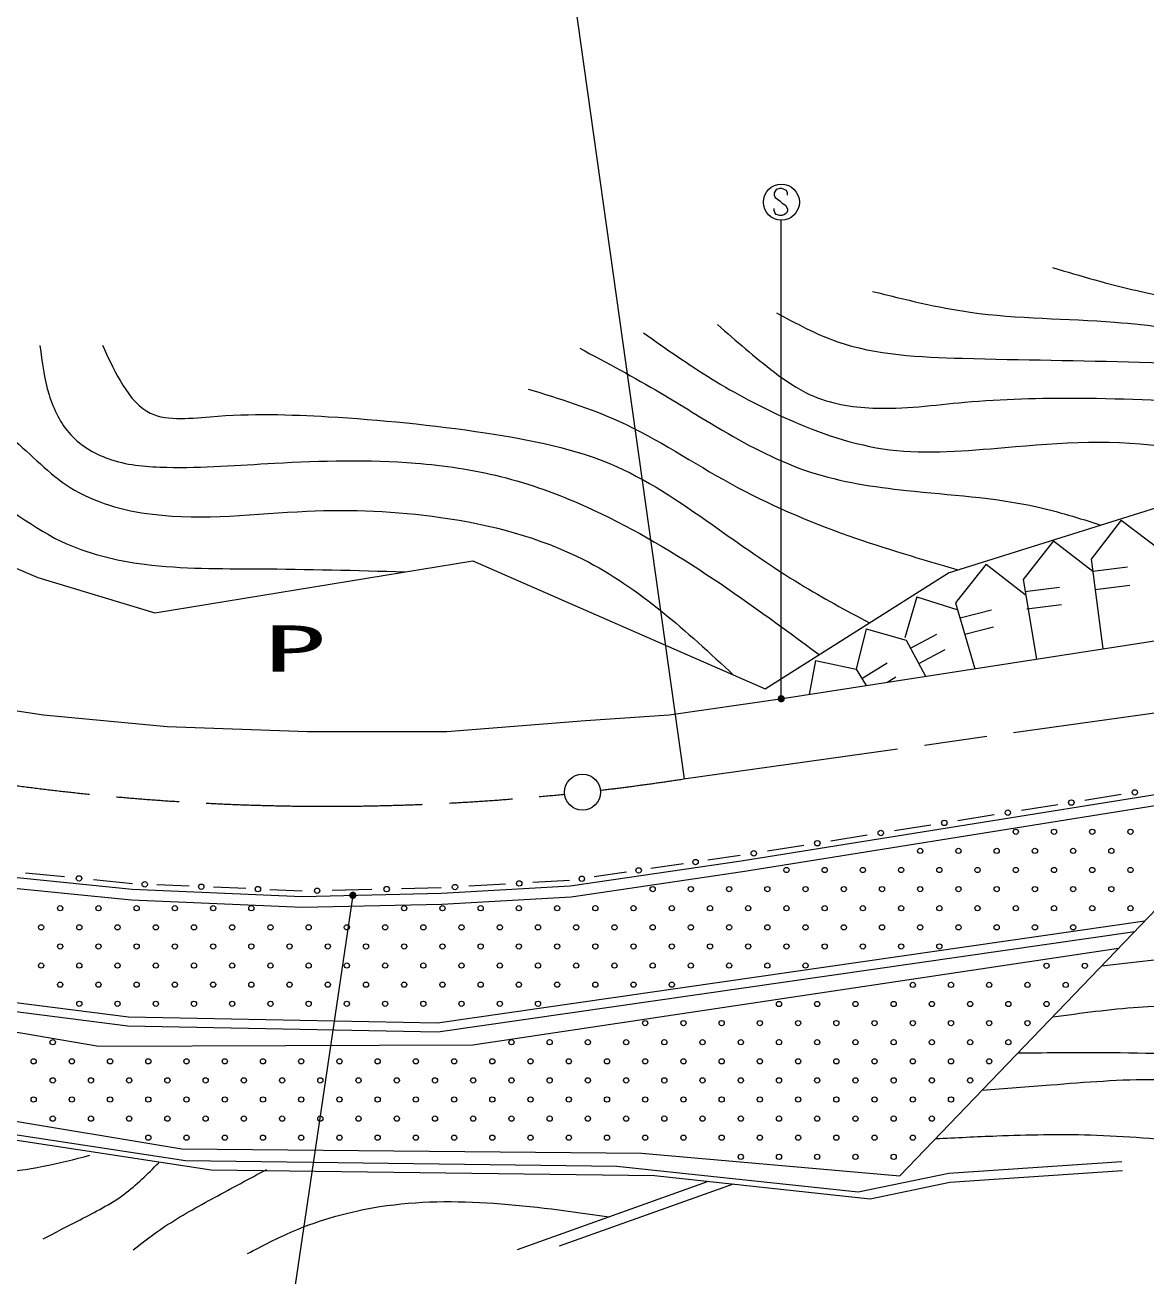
# Model space of a CAD drawing. Units: millimetres, scale not verified. Extents: x 40000 to 680000, y 20000 to 380000.
# Drawn here: x 442648 to 504858, y 248380 to 317775 of the extents above; entities that cross this region are included whole.
import ezdxf
from ezdxf.enums import TextEntityAlignment as Align

# ---------------------------------------------------------------- set-up
doc = ezdxf.new("R2010")
doc.units = ezdxf.units.MM
doc.header["$LTSCALE"] = 1000
doc.linetypes.add('CHAIN', pattern=[18.5, 12, -1.5, 3.5, -1.5])
for name, color, linetype, lineweight in [('M-BGD', 7, 'Continuous', 13), ('M-BMK', 2, 'CHAIN', 13), ('M-BMK-SRVR', 3, 'Continuous', 13), ('M-STR-HTXT', 7, 'Continuous', 13), ('M-STR-STRC', 7, 'Continuous', 13)]:
    doc.layers.add(name, color=color, linetype=linetype, lineweight=lineweight)
doc.styles.add('ＭＳ ゴシック', font='')
doc.styles.get('ＭＳ ゴシック').set_extended_font_data('MS Gothic')

# ---------------------------------------------------------------- blocks, each defined once
blk = doc.blocks.new('filled_dot')
at = {"color": 0, "linetype": 'Continuous', "lineweight": -2, "const_width": 1.25}
blk.add_lwpolyline([(-0.625, 0, 1), (0.625, 0, 1)], format="xyb", close=True, dxfattribs=at)

msp = doc.modelspace()

# ---------------------------------------------------------------- linework, layer by layer
at = {"layer": 'M-BGD'}
for p, q in [((493897, 287365), (509186, 292157)), ((434192, 291014), (443366, 287099)), ((503490, 290289), (501819, 288121)), ((503490, 290289), (505673, 288615)), ((499732, 289140), (498049, 286983)), ((499732, 289140), (501906, 287455)), ((449849, 285142), (467504, 288037)), ((467504, 288037), (483721, 280922)), ((501819, 288121), (502469, 283148)), ((483721, 280922), (493897, 287365)), ((495989, 287847), (494295, 285700)), ((495989, 287847), (498154, 286150)), ((501907, 287445), (503829, 287696)), ((443366, 287099), (449849, 285142)), ((498049, 286983), (498782, 282575)), ((502040, 286430), (503961, 286681)), ((484563, 280362), (521912, 286173)), ((492138, 286027), (491484, 283746)), ((492138, 286027), (494409, 285305)), ((498131, 286333), (500053, 286574)), ((494295, 285700), (495353, 282041)), ((494539, 284856), (496292, 285307)), ((498253, 285359), (500175, 285600)), ((489333, 284250), (488768, 282011)), ((489333, 284250), (491554, 283616)), ((491789, 283177), (493247, 283958)), ((494800, 283953), (496404, 284373)), ((491554, 283616), (492625, 281617)), ((486513, 282502), (486165, 280612)), ((486513, 282502), (488769, 282009)), ((492247, 282322), (493705, 283104)), ((488769, 282009), (489328, 281104)), ((489086, 281495), (490497, 282367)), ((490470, 281281), (490976, 281594)), ((436906, 280501), (443674, 279482)), ((478398, 279482), (484563, 280362)), ((443674, 279482), (450536, 278833)), ((466066, 278554), (473762, 279157)), ((473762, 279157), (478398, 279482)), ((450536, 278833), (458324, 278554)), ((458324, 278554), (466066, 278554)), ((482384, 271372), (514102, 276449)), ((482475, 270779), (514193, 275856)), ((491200, 253881), (511963, 275498)), ((503484, 275053), (501470, 274731)), ((499960, 274489), (497946, 274166)), ((496435, 273925), (494421, 273602)), ((489387, 272797), (487373, 272474)), ((492911, 273361), (490897, 273038)), ((485862, 272232), (483848, 271910)), ((472904, 269979), (482384, 271372)), ((482338, 271668), (480535, 271403)), ((444835, 270479), (442672, 270697)), ((472965, 269382), (482475, 270779)), ((476028, 270741), (474226, 270476)), ((479183, 271205), (477380, 270940)), ((440918, 269969), (448555, 269201)), ((441005, 270563), (448598, 269799)), ((448620, 270099), (446457, 270316)), ((451758, 269964), (449965, 270041)), ((465760, 269575), (472904, 269979)), ((469311, 270076), (467275, 269961)), ((472874, 270278), (470838, 270163)), ((448598, 269799), (458033, 269395)), ((454897, 269830), (453104, 269907)), ((458036, 269695), (456242, 269772)), ((458033, 269395), (465760, 269575)), ((461892, 269785), (459689, 269734)), ((465748, 269875), (463545, 269823)), ((465784, 268975), (472965, 269382)), ((448555, 269201), (458027, 268795)), ((458027, 268795), (465784, 268975)), ((465534, 262378), (504803, 268044)), ((465565, 261878), (504240, 267458)), ((467494, 261159), (503340, 266521)), ((426569, 265487), (448383, 262711)), ((426456, 264997), (448346, 262212)), ((428512, 264223), (446737, 261081)), ((448383, 262711), (465534, 262378)), ((448346, 262212), (465565, 261878)), ((446737, 261081), (467494, 261159)), ((433965, 258265), (451345, 255382)), ((434120, 257086), (452977, 254221)), ((434197, 257377), (451562, 254740)), ((451345, 255382), (476861, 255145)), ((451562, 254740), (475494, 254430)), ((476861, 255145), (491200, 253881)), ((493909, 254029), (503520, 254684)), ((452977, 254221), (477590, 253903)), ((475494, 254430), (488877, 252991)), ((488877, 252991), (493909, 254029)), ((493977, 253532), (503554, 254185)), ((469979, 249799), (480587, 253581)), ((472316, 249995), (481959, 253434)), ((477590, 253903), (489543, 252618)), ((489543, 252618), (493977, 253532))]:
    msp.add_line(p, q, dxfattribs=at)
for centre, radius in [((504239, 275174), 150), ((497191, 274046), 150), ((500715, 274610), 150), ((493666, 273482), 150), ((490142, 272917), 150), ((497634, 272985), 145), ((499756, 272985), 145), ((501877, 272985), 145), ((503998, 272985), 145), ((486618, 272353), 150), ((492331, 271924), 145), ((494452, 271924), 145), ((496574, 271924), 145), ((498695, 271924), 145), ((500816, 271924), 145), ((502938, 271924), 145), ((479859, 271304), 150), ((483093, 271789), 150), ((476704, 270841), 150), ((484906, 270864), 145), ((487028, 270864), 145), ((489149, 270864), 145), ((491270, 270864), 145), ((493392, 270864), 145), ((495513, 270864), 145), ((497634, 270864), 145), ((499756, 270864), 145), ((501877, 270864), 145), ((503998, 270864), 145), ((445646, 270398), 150), ((449292, 270070), 150), ((452431, 269935), 150), ((455570, 269801), 150), ((462719, 269804), 150), ((466512, 269918), 150), ((470074, 270119), 150), ((473550, 270377), 150), ((477482, 269803), 145), ((479603, 269803), 145), ((481724, 269803), 145), ((483846, 269803), 145), ((485967, 269803), 145), ((488088, 269803), 145), ((490210, 269803), 145), ((492331, 269803), 145), ((494452, 269803), 145), ((496574, 269803), 145), ((498695, 269803), 145), ((500816, 269803), 145), ((502938, 269803), 145), ((458862, 269714), 150), ((444601, 268742), 145), ((446723, 268742), 145), ((448844, 268742), 145), ((450965, 268742), 145), ((453087, 268742), 145), ((455208, 268742), 145), ((463693, 268742), 145), ((465815, 268742), 145), ((467936, 268742), 145), ((470057, 268742), 145), ((472179, 268742), 145), ((474300, 268742), 145), ((476421, 268742), 145), ((478542, 268742), 145), ((480664, 268742), 145), ((482785, 268742), 145), ((484906, 268742), 145), ((487028, 268742), 145), ((489149, 268742), 145), ((491270, 268742), 145), ((493392, 268742), 145), ((495513, 268742), 145), ((497634, 268742), 145), ((499756, 268742), 145), ((501877, 268742), 145), ((503998, 268742), 145), ((443541, 267682), 145), ((445662, 267682), 145), ((447783, 267682), 145), ((449905, 267682), 145), ((452026, 267682), 145), ((454147, 267682), 145), ((456269, 267682), 145), ((458390, 267682), 145), ((460511, 267682), 145), ((462633, 267682), 145), ((464754, 267682), 145), ((466875, 267682), 145), ((468997, 267682), 145), ((471118, 267682), 145), ((473239, 267682), 145), ((475361, 267682), 145), ((477482, 267682), 145), ((479603, 267682), 145), ((481724, 267682), 145), ((483846, 267682), 145), ((485967, 267682), 145), ((488088, 267682), 145), ((490210, 267682), 145), ((492331, 267682), 145), ((494452, 267682), 145), ((496574, 267682), 145), ((498695, 267682), 145), ((500816, 267682), 145), ((444601, 266621), 145), ((446723, 266621), 145), ((448844, 266621), 145), ((450965, 266621), 145), ((453087, 266621), 145), ((455208, 266621), 145), ((457329, 266621), 145), ((459451, 266621), 145), ((461572, 266621), 145), ((463693, 266621), 145), ((465815, 266621), 145), ((467936, 266621), 145), ((470057, 266621), 145), ((472179, 266621), 145), ((474300, 266621), 145), ((476421, 266621), 145), ((478542, 266621), 145), ((480664, 266621), 145), ((482785, 266621), 145), ((484906, 266621), 145), ((487028, 266621), 145), ((489149, 266621), 145), ((491270, 266621), 145), ((493392, 266621), 145), ((443541, 265560), 145), ((445662, 265560), 145), ((447783, 265560), 145), ((449905, 265560), 145), ((452026, 265560), 145), ((454147, 265560), 145), ((456269, 265560), 145), ((458390, 265560), 145), ((460511, 265560), 145), ((462633, 265560), 145), ((464754, 265560), 145), ((466875, 265560), 145), ((468997, 265560), 145), ((471118, 265560), 145), ((473239, 265560), 145), ((475361, 265560), 145), ((477482, 265560), 145), ((479603, 265560), 145), ((481724, 265560), 145), ((483846, 265560), 145), ((485967, 265560), 145), ((499341, 265548), 145), ((501462, 265548), 145), ((444601, 264500), 145), ((446723, 264500), 145), ((448844, 264500), 145), ((450965, 264500), 145), ((453087, 264500), 145), ((455208, 264500), 145), ((457329, 264500), 145), ((459451, 264500), 145), ((461572, 264500), 145), ((463693, 264500), 145), ((465815, 264500), 145), ((467936, 264500), 145), ((470057, 264500), 145), ((472179, 264500), 145), ((474300, 264500), 145), ((476421, 264500), 145), ((478542, 264500), 145), ((491916, 264487), 145), ((494038, 264487), 145), ((496159, 264487), 145), ((498280, 264487), 145), ((500402, 264487), 145), ((445662, 263439), 145), ((447783, 263439), 145), ((449905, 263439), 145), ((452026, 263439), 145), ((454147, 263439), 145), ((456269, 263439), 145), ((458390, 263439), 145), ((460511, 263439), 145), ((462633, 263439), 145), ((464754, 263439), 145), ((466875, 263439), 145), ((468997, 263439), 145), ((471118, 263439), 145), ((484492, 263427), 145), ((486613, 263427), 145), ((488734, 263427), 145), ((490856, 263427), 145), ((492977, 263427), 145), ((495098, 263427), 145), ((497220, 263427), 145), ((499341, 263427), 145), ((477067, 262366), 145), ((479188, 262366), 145), ((481310, 262366), 145), ((483431, 262366), 145), ((485552, 262366), 145), ((487674, 262366), 145), ((489795, 262366), 145), ((491916, 262366), 145), ((494038, 262366), 145), ((496159, 262366), 145), ((498280, 262366), 145), ((444187, 261305), 145), ((469643, 261305), 145), ((471764, 261305), 145), ((473885, 261305), 145), ((476006, 261305), 145), ((478128, 261305), 145), ((480249, 261305), 145), ((482370, 261305), 145), ((484492, 261305), 145), ((486613, 261305), 145), ((488734, 261305), 145), ((490856, 261305), 145), ((492977, 261305), 145), ((495098, 261305), 145), ((497220, 261305), 145), ((443126, 260245), 145), ((445247, 260245), 145), ((447369, 260245), 145), ((449490, 260245), 145), ((451611, 260245), 145), ((453733, 260245), 145), ((455854, 260245), 145), ((457975, 260245), 145), ((460097, 260245), 145), ((462218, 260245), 145), ((464339, 260245), 145), ((466461, 260245), 145), ((468582, 260245), 145), ((470703, 260245), 145), ((472825, 260245), 145), ((474946, 260245), 145), ((477067, 260245), 145), ((479188, 260245), 145), ((481310, 260245), 145), ((483431, 260245), 145), ((485552, 260245), 145), ((487674, 260245), 145), ((489795, 260245), 145), ((491916, 260245), 145), ((494038, 260245), 145), ((496159, 260245), 145), ((444187, 259184), 145), ((446308, 259184), 145), ((448429, 259184), 145), ((450551, 259184), 145), ((452672, 259184), 145), ((454793, 259184), 145), ((456915, 259184), 145), ((459036, 259184), 145), ((461157, 259184), 145), ((463279, 259184), 145), ((465400, 259184), 145), ((467521, 259184), 145), ((469643, 259184), 145), ((471764, 259184), 145), ((473885, 259184), 145), ((476006, 259184), 145), ((478128, 259184), 145), ((480249, 259184), 145), ((482370, 259184), 145), ((484492, 259184), 145), ((486613, 259184), 145), ((488734, 259184), 145), ((490856, 259184), 145), ((492977, 259184), 145), ((495098, 259184), 145), ((443126, 258123), 145), ((445247, 258123), 145), ((447369, 258123), 145), ((449490, 258123), 145), ((451611, 258123), 145), ((453733, 258123), 145), ((455854, 258123), 145), ((457975, 258123), 145), ((460097, 258123), 145), ((462218, 258123), 145), ((464339, 258123), 145), ((466461, 258123), 145), ((468582, 258123), 145), ((470703, 258123), 145), ((472825, 258123), 145), ((474946, 258123), 145), ((477067, 258123), 145), ((479188, 258123), 145), ((481310, 258123), 145), ((483431, 258123), 145), ((485552, 258123), 145), ((487674, 258123), 145), ((489795, 258123), 145), ((491916, 258123), 145), ((494038, 258123), 145), ((444187, 257063), 145), ((446308, 257063), 145), ((448429, 257063), 145), ((450551, 257063), 145), ((452672, 257063), 145), ((454793, 257063), 145), ((456915, 257063), 145), ((459036, 257063), 145), ((461157, 257063), 145), ((463279, 257063), 145), ((465400, 257063), 145), ((467521, 257063), 145), ((469643, 257063), 145), ((471764, 257063), 145), ((473885, 257063), 145), ((476006, 257063), 145), ((478128, 257063), 145), ((480249, 257063), 145), ((482370, 257063), 145), ((484492, 257063), 145), ((486613, 257063), 145), ((488734, 257063), 145), ((490856, 257063), 145), ((492977, 257063), 145), ((449490, 256002), 145), ((451611, 256002), 145), ((453733, 256002), 145), ((455854, 256002), 145), ((457975, 256002), 145), ((460097, 256002), 145), ((462218, 256002), 145), ((464339, 256002), 145), ((466461, 256002), 145), ((468582, 256002), 145), ((470703, 256002), 145), ((472825, 256002), 145), ((474946, 256002), 145), ((477067, 256002), 145), ((479188, 256002), 145), ((481310, 256002), 145), ((483431, 256002), 145), ((485552, 256002), 145), ((487674, 256002), 145), ((489795, 256002), 145), ((491916, 256002), 145), ((482370, 254941), 145), ((484492, 254941), 145), ((486613, 254941), 145), ((488734, 254941), 145), ((490856, 254941), 145)]:
    msp.add_circle(centre, radius, dxfattribs=at)
for points, knots in [([(499673, 304307), (501230, 303846), (502787, 303385), (504366, 303027), (507241, 302375), (510189, 302064), (513112, 301619), (516311, 301133), (519480, 300488), (522625, 299742), (525064, 299164), (527488, 298526), (529912, 297888)], [0, 0, 0, 0, 1, 1, 1, 2, 2, 2, 3, 3, 3, 4, 4, 4, 4]), ([(489690, 302985), (491487, 302537), (493284, 302090), (495108, 301833), (497755, 301459), (500459, 301484), (503129, 301278), (507007, 300979), (510811, 300190), (514690, 299614), (517569, 299187), (520489, 298877), (523180, 297865), (524199, 297482), (525185, 296998), (526171, 296514)], [0, 0, 0, 0, 1, 1, 1, 2, 2, 2, 3, 3, 3, 4, 4, 4, 5, 5, 5, 5]), ([(484357, 301790), (485447, 301203), (486536, 300615), (487685, 300212), (489886, 299438), (492303, 299339), (494681, 299273), (497989, 299181), (501222, 299151), (504494, 299060), (508168, 298958), (511891, 298779), (515458, 297950), (518008, 297358), (520477, 296433), (522947, 295508)], [0, 0, 0, 0, 1, 1, 1, 2, 2, 2, 3, 3, 3, 4, 4, 4, 5, 5, 5, 5]), ([(476977, 300681), (478226, 299801), (479476, 298921), (480774, 298121), (482087, 297311), (483449, 296582), (484869, 295945), (486712, 295119), (488651, 294447), (490629, 294196), (492731, 293929), (494877, 294138), (497028, 294324), (500125, 294592), (503233, 294814), (506243, 294324), (508154, 294013), (510025, 293415), (511896, 292817)], [0, 0, 0, 0, 1, 1, 1, 2, 2, 2, 3, 3, 3, 4, 4, 4, 5, 5, 5, 6, 6, 6, 6]), ([(481086, 301141), (482112, 300236), (483138, 299331), (484236, 298500), (484865, 298025), (485517, 297574), (486228, 297250), (487302, 296760), (488509, 296558), (489702, 296508), (491417, 296437), (493102, 296679), (494797, 296833), (496890, 297023), (498998, 297079), (501097, 297064), (503799, 297045), (506488, 296909), (509203, 296740), (511679, 296586), (514177, 296404), (516522, 295675), (517464, 295382), (518381, 295001), (519298, 294620)], [0, 0, 0, 0, 1, 1, 1, 2, 2, 2, 3, 3, 3, 4, 4, 4, 5, 5, 5, 6, 6, 6, 7, 7, 7, 8, 8, 8, 8]), ([(443474, 299983), (443591, 299063), (443708, 298143), (443983, 297250), (444234, 296437), (444615, 295645), (445188, 295026), (445790, 294375), (446605, 293914), (447457, 293637), (448445, 293315), (449482, 293241), (450514, 293220), (452516, 293179), (454499, 293340), (456490, 293451), (459096, 293597), (461714, 293659), (464318, 293451), (465909, 293324), (467495, 293097), (469043, 292710), (470664, 292305), (472244, 291726), (473768, 291043), (478433, 288951), (482575, 285885), (486717, 282819)], [0, 0, 0, 0, 1, 1, 1, 2, 2, 2, 3, 3, 3, 4, 4, 4, 5, 5, 5, 6, 6, 6, 7, 7, 7, 8, 8, 8, 9, 9, 9, 9]), ([(446942, 299998), (447242, 299343), (447543, 298687), (447923, 298036), (448317, 297363), (448796, 296693), (449417, 296329), (450377, 295765), (451676, 295933), (452915, 296031), (455233, 296214), (457339, 296157), (459485, 296031), (462343, 295863), (465270, 295573), (468188, 295135), (470700, 294757), (473205, 294269), (475483, 293258), (477482, 292370), (479306, 291080), (481115, 289802), (482621, 288738), (484116, 287681), (485680, 286730), (486927, 285972), (488219, 285280), (489511, 284588)], [0, 0, 0, 0, 1, 1, 1, 2, 2, 2, 3, 3, 3, 4, 4, 4, 5, 5, 5, 6, 6, 6, 7, 7, 7, 8, 8, 8, 9, 9, 9, 9]), ([(473436, 299828), (474942, 299024), (476448, 298220), (477915, 297353), (479073, 296669), (480205, 295946), (481371, 295263), (482924, 294353), (484534, 293514), (486234, 292959), (487950, 292399), (489756, 292129), (491567, 291935), (493976, 291678), (496392, 291556), (498734, 291039), (499955, 290770), (501156, 290393), (502356, 290016)], [0, 0, 0, 0, 1, 1, 1, 2, 2, 2, 3, 3, 3, 4, 4, 4, 5, 5, 5, 6, 6, 6, 6]), ([(470577, 297567), (472287, 297038), (473997, 296510), (475611, 295775), (477752, 294799), (479723, 293458), (481797, 292319), (483900, 291164), (486110, 290217), (488367, 289418), (490363, 288712), (492397, 288122), (494430, 287532)], [0, 0, 0, 0, 1, 1, 1, 2, 2, 2, 3, 3, 3, 4, 4, 4, 4]), ([(420458, 284942), (422287, 287190), (424116, 289439), (426294, 291295), (427465, 292294), (428738, 293179), (430048, 294026), (431712, 295101), (433437, 296114), (435381, 296543), (436590, 296809), (437884, 296849), (439050, 296500), (440101, 296185), (441048, 295554), (441908, 294836), (443011, 293916), (443971, 292854), (445150, 292106), (446487, 291258), (448106, 290815), (449715, 290613), (452590, 290251), (455436, 290655), (458290, 290783), (460763, 290894), (463242, 290796), (465714, 290442), (468466, 290047), (471208, 289334), (473649, 288095), (476748, 286523), (479362, 284106), (481976, 281688)], [0, 0, 0, 0, 1, 1, 1, 2, 2, 2, 3, 3, 3, 4, 4, 4, 5, 5, 5, 6, 6, 6, 7, 7, 7, 8, 8, 8, 9, 9, 9, 10, 10, 10, 11, 11, 11, 11]), ([(424528, 285766), (425530, 286842), (426533, 287917), (427573, 288949), (428660, 290026), (429787, 291054), (431072, 291935), (432080, 292626), (433185, 293226), (434357, 293428), (435982, 293708), (437735, 293222), (439263, 292447), (441193, 291468), (442762, 290026), (444638, 289119), (446070, 288428), (447681, 288047), (449289, 287839), (451396, 287568), (453498, 287594), (455603, 287584), (458315, 287570), (461030, 287495), (463745, 287421)], [0, 0, 0, 0, 1, 1, 1, 2, 2, 2, 3, 3, 3, 4, 4, 4, 5, 5, 5, 6, 6, 6, 7, 7, 7, 8, 8, 8, 8]), ([(502395, 265537), (504118, 265749), (505842, 265960), (507581, 266081), (509983, 266249), (512415, 266245), (514780, 265876), (517413, 265465), (519964, 264603), (522545, 263870), (525453, 263045), (528398, 262385), (531390, 262019), (534828, 261598), (538327, 261567), (541777, 261916), (544922, 262235), (548026, 262870), (551136, 263356), (553016, 263650), (554899, 263888), (556844, 263767), (558146, 263686), (559476, 263444), (560547, 262790), (561374, 262285), (562047, 261533), (562720, 260781)], [0, 0, 0, 0, 1, 1, 1, 2, 2, 2, 3, 3, 3, 4, 4, 4, 5, 5, 5, 6, 6, 6, 7, 7, 7, 8, 8, 8, 9, 9, 9, 9]), ([(499679, 262709), (501264, 262925), (502848, 263141), (504444, 263253), (507202, 263447), (509994, 263331), (512723, 262893), (515044, 262521), (517320, 261916), (519614, 261402), (522702, 260710), (525824, 260185), (528973, 259808), (531995, 259446), (535043, 259221), (538075, 259345), (541172, 259471), (544252, 259961), (547279, 260733), (549074, 261191), (550849, 261748), (552679, 261865), (553981, 261948), (555310, 261807), (556587, 261505), (557809, 261215), (558982, 260777), (560156, 260339)], [0, 0, 0, 0, 1, 1, 1, 2, 2, 2, 3, 3, 3, 4, 4, 4, 5, 5, 5, 6, 6, 6, 7, 7, 7, 8, 8, 8, 9, 9, 9, 9]), ([(497757, 260708), (499489, 260728), (501222, 260748), (502952, 260733), (505490, 260712), (508025, 260619), (510563, 260476), (513357, 260320), (516155, 260104), (518894, 259551), (520997, 259125), (523064, 258501), (525167, 258111), (528535, 257487), (531993, 257464), (535452, 257442)], [0, 0, 0, 0, 1, 1, 1, 2, 2, 2, 3, 3, 3, 4, 4, 4, 5, 5, 5, 5]), ([(495767, 258636), (497030, 258734), (498294, 258833), (499559, 258934), (501511, 259090), (503467, 259252), (505421, 259242), (508225, 259228), (511025, 258860), (513803, 258419), (515713, 258116), (517612, 257779), (519511, 257442)], [0, 0, 0, 0, 1, 1, 1, 2, 2, 2, 3, 3, 3, 4, 4, 4, 4]), ([(493188, 255951), (494317, 256007), (495446, 256062), (496576, 256105), (498307, 256172), (500040, 256209), (501770, 256157), (503714, 256098), (505654, 255925), (507594, 255752)], [0, 0, 0, 0, 1, 1, 1, 2, 2, 2, 3, 3, 3, 3]), ([(423509, 253059), (424201, 253418), (424893, 253776), (425594, 254125), (426376, 254514), (427169, 254892), (428002, 255144), (428825, 255392), (429686, 255518), (430550, 255561), (431732, 255619), (432918, 255521), (434071, 255283), (435302, 255028), (436495, 254611), (437730, 254356), (438809, 254134), (439921, 254035), (441019, 254078), (442787, 254148), (444520, 254587), (446252, 255026)], [0, 0, 0, 0, 1, 1, 1, 2, 2, 2, 3, 3, 3, 4, 4, 4, 5, 5, 5, 6, 6, 6, 7, 7, 7, 7]), ([(443657, 250382), (444338, 250738), (445018, 251095), (445705, 251448), (446541, 251879), (447385, 252305), (448137, 252856), (448834, 253369), (449452, 253989), (450069, 254610)], [0, 0, 0, 0, 1, 1, 1, 2, 2, 2, 3, 3, 3, 3]), ([(448649, 249785), (449224, 250224), (449798, 250662), (450398, 251064), (451286, 251660), (452228, 252175), (453171, 252686), (454135, 253208), (455099, 253725), (456063, 254243)], [0, 0, 0, 0, 1, 1, 1, 2, 2, 2, 3, 3, 3, 3]), ([(455005, 249571), (455834, 250005), (456663, 250440), (457522, 250809), (459059, 251467), (460695, 251918), (462343, 252174), (466532, 252824), (470798, 252218), (475063, 251612)], [0, 0, 0, 0, 1, 1, 1, 2, 2, 2, 3, 3, 3, 3])]:
    msp.add_open_spline(points, degree=3, knots=knots, dxfattribs=at)
at = {"layer": 'M-BMK'}
msp.add_line((479193, 275919), (523738, 282183), dxfattribs=at)
for start, end in [(234.43656, 275.8206), (276.70562, 278.75941)]:
    msp.add_arc((459396, 404403), 130000, start, end, dxfattribs=at)
at = {"layer": 'M-BMK-SRVR'}
msp.add_circle((473589, 275180), 1000, dxfattribs=at)
at = {"layer": 'M-STR-HTXT'}
msp.add_line((471271, 332548), (479233, 275925), dxfattribs=at)
at = {"layer": 'M-STR-STRC'}
for p, q in [((484339, 308638), (484215, 308454)), ((484215, 308454), (484218, 308322)), ((484218, 308322), (484281, 308193)), ((484281, 308193), (484537, 308012)), ((484531, 308704), (484339, 308638)), ((484652, 308702), (484531, 308704)), ((484903, 308583), (484652, 308702)), ((484966, 308451), (484903, 308583)), ((484966, 308322), (484966, 308451)), ((484218, 307474), (484215, 307596)), ((484257, 307372), (484218, 307474)), ((484537, 308012), (484666, 307880)), ((484666, 307880), (484845, 307764)), ((484845, 307764), (484971, 307564)), ((484966, 307453), (484905, 307322)), ((484971, 307564), (484966, 307453)), ((484342, 307261), (484257, 307372)), ((484529, 307201), (484342, 307261)), ((484663, 307201), (484529, 307201)), ((484616, 280371), (484616, 306942)), ((484763, 307230), (484663, 307201)), ((484905, 307322), (484763, 307230)), ((460844, 269460), (457288, 245485))]:
    msp.add_line(p, q, dxfattribs=at)
msp.add_circle((484623, 307941), 1000, dxfattribs=at)

# ---------------------------------------------------------------- block references
at = {"layer": 'M-STR-STRC', "xscale": 160, "yscale": 160}
for p, rotation in [((484616, 280371), 90), ((460844, 269460), 261.6)]:
    msp.add_blockref('filled_dot', p, dxfattribs=dict(at, rotation=rotation))

# ---------------------------------------------------------------- texts
at = {"layer": 'M-BGD', "style": 'ＭＳ ゴシック', "width": 2}
msp.add_text('P', height=2566, dxfattribs=at).set_placement((455886, 283162), align=Align.MIDDLE_LEFT)

doc.saveas('drawing.dxf')
